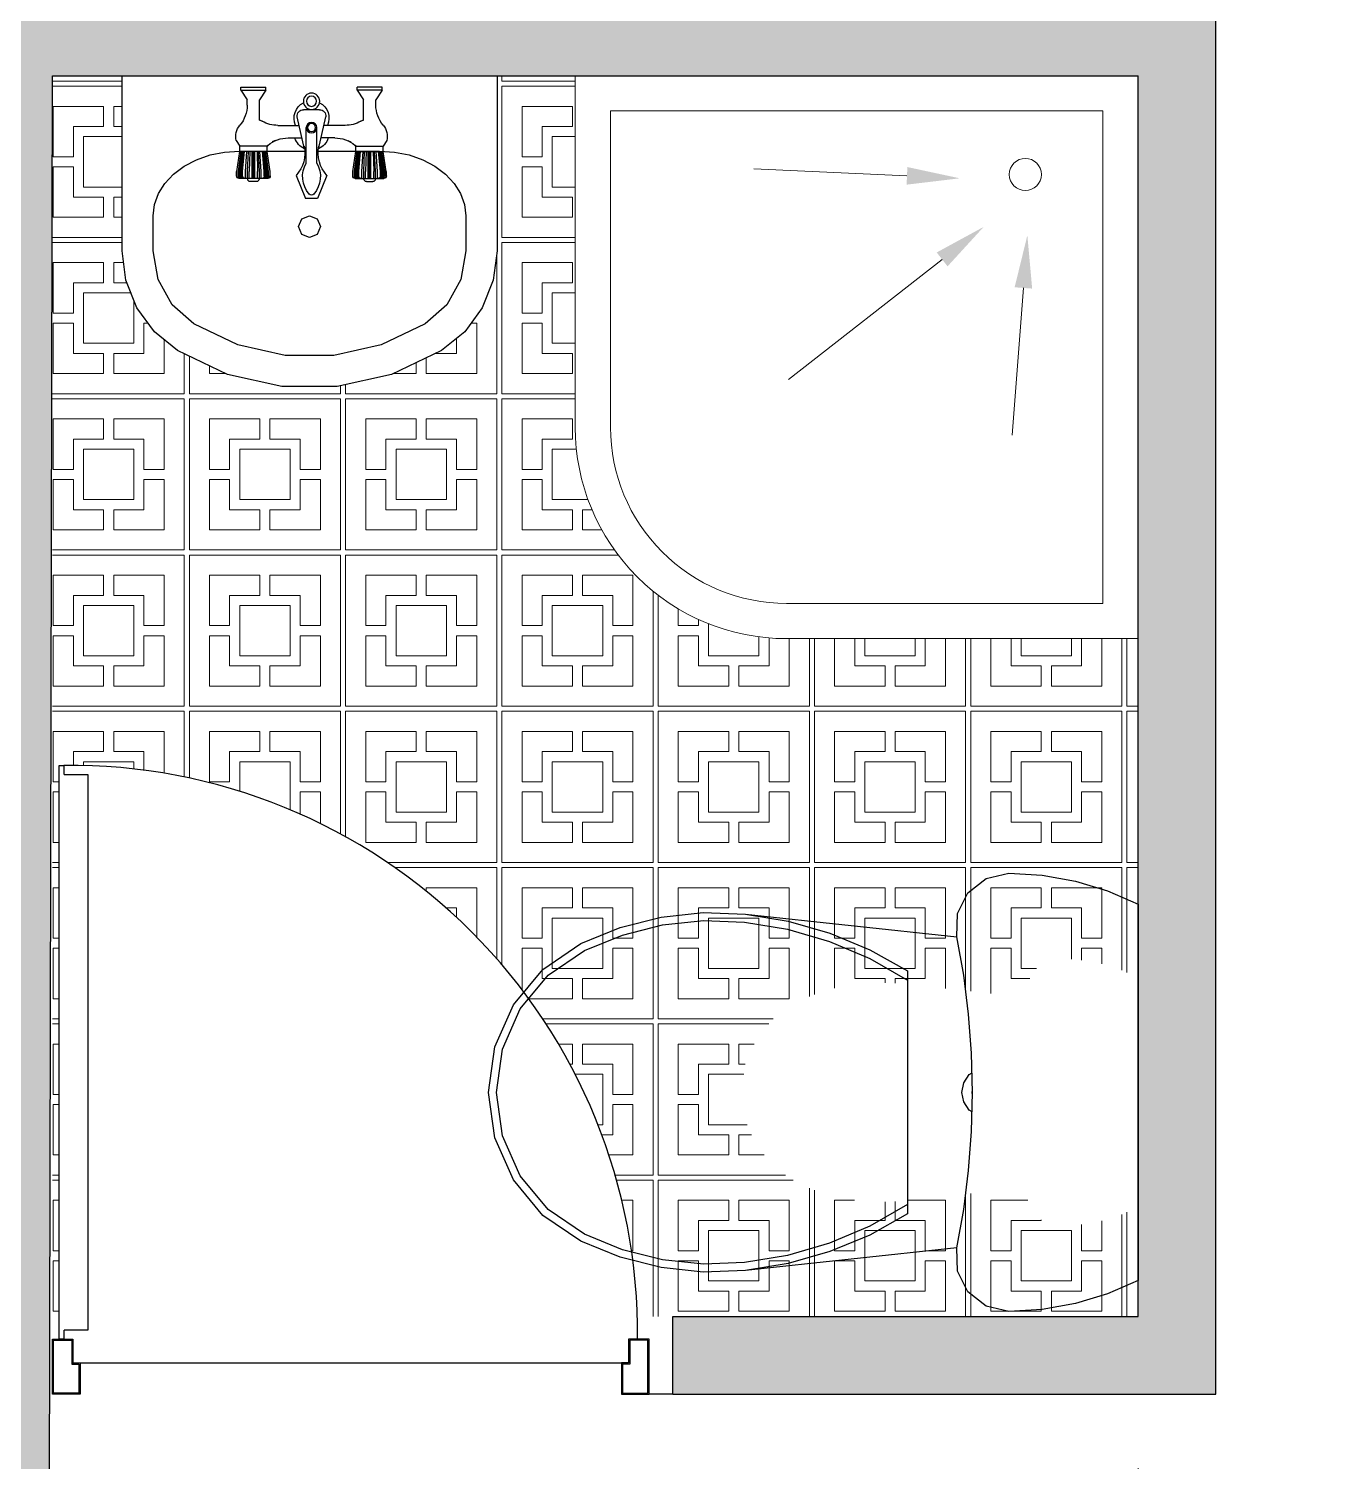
# Model space of a CAD drawing. Header units: inches. Extents: x 70 to 1974, y -315 to 363.
# Drawn here: x 1304.285 to 1305.968, y 232.943 to 234.79 of the extents above; entities that cross this region are included whole.
import ezdxf

# ---------------------------------------------------------------- set-up
doc = ezdxf.new("R2010")
doc.units = ezdxf.units.IN
doc.header["$MEASUREMENT"] = 0
doc.linetypes.add('DASHED2', pattern=[9.525, 6.35, -3.175])
for name, color, linetype, lineweight in [('1', 19, 'Continuous', 5), ('hidden line', 252, 'Continuous', 5), ('LAYER1', 8, 'Continuous', 9)]:
    doc.layers.add(name, color=color, linetype=linetype, lineweight=lineweight)
doc.layers.add('AX', color=7, linetype='Continuous', lineweight=18, true_color=0xb7ad8f)
doc.layers.add('elev', color=8, linetype='Continuous')
doc.layers.add('fer', color=8, linetype='Continuous')

# ---------------------------------------------------------------- blocks, each defined once
blk = doc.blocks.new('k1')
at = {"true_color": 0x636466}
h = blk.add_hatch(color=251, dxfattribs=at)
h.dxf.hatch_style = 1
h.paths.add_polyline_path([(-461.08455, -161.55841), (-462.60654, -161.55841), (-462.60654, -162.18104), (-462.60649, -162.18104), (-462.60649, -162.31876), (-462.46818, -162.31876), (-462.46818, -161.69678), (-461.22292, -161.69678), (-461.22292, -162.94204), (-461.08455, -162.94204), (-461.08455, -162.80367)])
h.paths.add_polyline_path([(-460.39274, -161.69678), (-459.14748, -161.69678), (-459.14748, -162.94204), (-457.90704, -162.94204), (-457.90704, -162.80367), (-459.00912, -162.80367), (-459.00912, -161.55841), (-460.5311, -161.55841), (-460.5311, -162.18104), (-461.08455, -162.18104), (-461.08455, -162.31941), (-460.39274, -162.31941)])
h.paths.add_polyline_path([(-459.70093, -162.31941), (-459.14748, -162.31941), (-459.14748, -162.18104), (-459.83929, -162.18104), (-459.83929, -162.80367), (-461.08455, -162.80367), (-461.08455, -162.94204), (-459.70093, -162.94204)], flags=17)
h.paths.add_polyline_path([(-458.31731, -161.69678), (-457.07205, -161.69678), (-457.0735, -162.26327), (-457.00432, -162.26327), (-456.93514, -162.26312), (-456.93368, -161.55841), (-458.45567, -161.55841), (-458.45567, -162.18104), (-459.00912, -162.18104), (-459.00912, -162.31941), (-458.31731, -162.31941)])
h.paths.add_polyline_path([(-457.43401, -165.01454), (-453.65961, -165.01454), (-453.65961, -164.56353), (-457.43401, -164.56353)], flags=9)
h.paths.add_polyline_path([(-466.4646, -178.78101), (-469.7624, -178.78101), (-469.7624, -178.17204), (-466.4646, -178.17204)], flags=9)
h.paths.add_polyline_path([(-465.78654, -177.11876), (-468.34265, -177.11876), (-468.34265, -176.34584), (-465.78654, -176.34584)], flags=9)
h.paths.add_polyline_path([(-466.63717, -172.25876), (-468.42621, -172.25876), (-468.42621, -171.58538), (-466.63717, -171.58538)], flags=9)
h.paths.add_polyline_path([(-467.4058, -174.7927), (-469.1563, -174.7927), (-469.1563, -174.3652), (-467.4058, -174.3652)], flags=9)
h.paths.add_polyline_path([(-466.57913, -173.48992), (-469.33013, -173.48992), (-469.33013, -173.02492), (-466.57913, -173.02492)], flags=9)
h.paths.add_polyline_path([(-469.00469, -195.61819), (-468.53669, -195.64992), (-468.44147, -195.10992), (-468.90947, -195.07819)], flags=9)
h.paths.add_polyline_path([(-465.4248, -183.20858), (-468.85418, -183.23751), (-468.85899, -182.66753), (-465.42961, -182.6386)], flags=9)
h.paths.add_polyline_path([(-469.33272, -170.52795), (-465.13894, -170.52795), (-465.13894, -170.02683), (-469.33272, -170.02683)], flags=9)
h.paths.add_polyline_path([(-469.44837, -194.83222), (-468.98037, -194.86396), (-468.88515, -194.32396), (-469.35315, -194.29222)], flags=9)
h.paths.add_polyline_path([(-467.27607, -194.85716), (-468.71852, -194.86933), (-468.72365, -194.26186), (-467.2812, -194.24969)], flags=9)
h.paths.add_polyline_path([(-464.44827, -194.84521), (-465.65322, -194.85538), (-465.65803, -194.2854), (-464.45307, -194.27524)], flags=9)
h.paths.add_polyline_path([(-466.82356, -194.81612), (-465.80013, -194.84786), (-465.70492, -194.30786), (-466.72835, -194.27612)], flags=9)
h.paths.add_polyline_path([(-468.65418, -184.45383), (-467.97879, -184.47606), (-467.91208, -184.09304), (-468.58747, -184.07081)], flags=9)
h.paths.add_polyline_path([(-468.00048, -184.22258), (-467.91146, -184.23076), (-467.88694, -184.09), (-467.97596, -184.08182)], flags=9)
h.paths.add_polyline_path([(-469.37086, -184.11538), (-469.30676, -184.12173), (-469.2877, -184.0123), (-469.3518, -184.00595)], flags=9)
h.paths.add_polyline_path([(-469.45886, -184.44556), (-469.35576, -184.4539), (-469.33074, -184.31027), (-469.43385, -184.30193)], flags=9)
h.paths.add_polyline_path([(-469.5642, -184.39387), (-468.64235, -184.41366), (-468.58298, -184.07281), (-469.50484, -184.05303)], flags=9)
h.paths.add_polyline_path([(-468.61394, -183.83924), (-467.93856, -183.86147), (-467.87185, -183.47845), (-468.54723, -183.45622)], flags=9)
h.paths.add_polyline_path([(-467.96015, -183.58932), (-467.87113, -183.59749), (-467.84662, -183.45673), (-467.93564, -183.44856)], flags=9)
h.paths.add_polyline_path([(-469.37533, -183.50294), (-469.31124, -183.50929), (-469.29218, -183.39985), (-469.35627, -183.3935)], flags=9)
h.paths.add_polyline_path([(-469.46334, -183.83311), (-469.36023, -183.84145), (-469.33521, -183.69782), (-469.43832, -183.68948)], flags=9)
h.paths.add_polyline_path([(-469.56868, -183.78143), (-468.64682, -183.80122), (-468.58746, -183.46037), (-469.50931, -183.44058)], flags=9)
h.paths.add_polyline_path([(-464.47004, -193.07111), (-466.40997, -193.08747), (-466.41504, -192.4875), (-464.4751, -192.47113)], flags=9)
h.paths.add_polyline_path([(-464.44706, -179.88952), (-467.44445, -179.91481), (-467.44945, -179.32233), (-464.45205, -179.29704)], flags=9)
h.paths.add_polyline_path([(-464.45702, -175.97201), (-466.68444, -175.9908), (-466.68944, -175.39832), (-464.46202, -175.37953)], flags=9)
h.paths.add_polyline_path([(-464.46594, -178.77578), (-466.54837, -178.79334), (-466.55349, -178.18587), (-464.47107, -178.1683)], flags=9)
h.paths.add_polyline_path([(-464.46661, -174.85249), (-466.28905, -174.86786), (-466.29405, -174.27538), (-464.47161, -174.26001)], flags=9)
h.paths.add_polyline_path([(-464.46866, -173.53512), (-466.47109, -173.55202), (-466.47596, -172.97454), (-464.47353, -172.95765)], flags=9)
h.paths.add_polyline_path([(-464.49798, -172.09468), (-465.53544, -172.10343), (-465.53905, -171.67595), (-464.50159, -171.6672)], flags=9)
h.paths.add_polyline_path([(-464.48703, -190.97881), (-466.5209, -190.97881), (-466.5209, -190.48382), (-464.48703, -190.48382)], flags=9)
h.paths.add_polyline_path([(-464.36096, -186.55781), (-469.83514, -186.60399), (-469.84001, -186.02688), (-464.36583, -185.9807)], flags=9)
h.paths.add_polyline_path([(-464.47877, -192.02826), (-465.42114, -192.02826), (-465.42114, -191.44761), (-464.47877, -191.44761)], flags=9)
h.paths.add_polyline_path([(-464.47295, -195.61919), (-466.41288, -195.63555), (-466.41731, -195.11057), (-464.47738, -195.09421)], flags=9)
h.paths.add_polyline_path([(-467.7853, -195.76283), (-468.3703, -195.76283), (-468.3703, -194.96783), (-467.7853, -194.96783)], flags=9)
h.paths.add_polyline_path([(-466.5666, -185.63248), (-467.58126, -185.63248), (-467.58126, -185.16451), (-466.5666, -185.16451)], flags=9)
h.paths.add_polyline_path([(-464.43267, -185.57739), (-466.21075, -185.59239), (-466.21411, -185.194), (-464.43603, -185.179)], flags=9)
h.paths.add_polyline_path([(-465.6546, -185.08121), (-469.00915, -185.08121), (-469.00915, -184.60894), (-465.6546, -184.60894)], flags=9)
h.paths.add_polyline_path([(-466.24282, -184.43075), (-467.91025, -184.44482), (-467.91328, -184.08537), (-466.24585, -184.0713)], flags=9)
h.paths.add_polyline_path([(-466.25657, -183.7842), (-467.5346, -183.79498), (-467.53797, -183.39559), (-466.25994, -183.38481)], flags=9)
h.paths.add_polyline_path([(-465.02729, -184.32936), (-465.44831, -184.33291), (-465.4513, -183.97846), (-465.03028, -183.97491)], flags=9)
h.paths.add_polyline_path([(-464.39735, -183.89676), (-466.0498, -183.9107), (-466.05279, -183.55624), (-464.40034, -183.5423)], flags=9)
h.paths.add_polyline_path([(-464.45495, -185.06311), (-465.64666, -185.07316), (-465.64994, -184.68512), (-464.45823, -184.67507)], flags=9)
h.paths.add_polyline_path([(-469.69453, -185.03289), (-469.02558, -185.05363), (-468.96334, -184.70067), (-469.63229, -184.67992)], flags=9)
h.paths.add_polyline_path([(-454.55925, -188.44828), (-454.60857, -188.44828), (-454.60857, -188.30031), (-454.55925, -188.30031)], flags=9)
h.paths.add_polyline_path([(-453.49724, -188.53782), (-454.55029, -188.53782), (-454.55029, -188.1414), (-453.49724, -188.1414)], flags=9)
h.paths.add_polyline_path([(-454.12269, -187.41179), (-454.17201, -187.41179), (-454.17201, -187.26382), (-454.12269, -187.26382)], flags=9)
h.paths.add_polyline_path([(-453.47049, -187.51871), (-454.10531, -187.51871), (-454.10531, -187.09368), (-453.47049, -187.09368)], flags=9)
h.paths.add_polyline_path([(-453.96308, -180.20945), (-454.0124, -180.20945), (-454.0124, -180.06148), (-453.96308, -180.06148)], flags=9)
h.paths.add_polyline_path([(-453.74503, -181.05958), (-453.79435, -181.05958), (-453.79435, -180.91161), (-453.74503, -180.91161)], flags=9)
h.paths.add_polyline_path([(-453.83433, -182.00326), (-453.88365, -182.00326), (-453.88365, -181.85529), (-453.83433, -181.85529)], flags=9)
h.paths.add_polyline_path([(-454.21913, -183.85161), (-454.26845, -183.85161), (-454.26845, -183.70364), (-454.21913, -183.70364)], flags=9)
h.paths.add_polyline_path([(-454.33808, -184.72823), (-454.3874, -184.72823), (-454.3874, -184.58026), (-454.33808, -184.58026)], flags=9)
h.paths.add_polyline_path([(-453.49338, -186.54213), (-454.17452, -186.54213), (-454.17452, -186.11709), (-453.49338, -186.11709)], flags=9)
h.paths.add_polyline_path([(-452.98882, -187.48258), (-453.54547, -187.48258), (-453.54547, -187.14014), (-452.98882, -187.14014)], flags=9)
h.paths.add_polyline_path([(-452.98882, -186.49795), (-453.54547, -186.49795), (-453.54547, -186.15551), (-452.98882, -186.15551)], flags=9)
h.paths.add_polyline_path([(-452.98035, -184.83249), (-454.34808, -184.83249), (-454.34808, -184.38293), (-452.98035, -184.38293)], flags=9)
h.paths.add_polyline_path([(-452.94677, -184.05075), (-454.22595, -184.05075), (-454.22595, -183.5072), (-452.94677, -183.5072)], flags=9)
h.paths.add_polyline_path([(-453.11686, -182.10527), (-453.8089, -182.10527), (-453.8089, -181.68024), (-453.11686, -181.68024)], flags=9)
h.paths.add_polyline_path([(-453.13603, -181.17446), (-453.74224, -181.17446), (-453.74224, -180.72899), (-453.13603, -180.72899)], flags=9)
h.paths.add_polyline_path([(-453.00104, -180.32186), (-453.93829, -180.32186), (-453.93829, -179.87231), (-453.00104, -179.87231)], flags=9)
h.paths.add_polyline_path([(-452.93312, -173.26266), (-456.20302, -173.31973), (-456.21929, -172.38753), (-452.94939, -172.33045)], flags=9)
h.paths.add_polyline_path([(-452.99196, -185.4166), (-454.04627, -185.4166), (-454.04627, -185.14855), (-452.99196, -185.14855)], flags=9)
h.paths.add_polyline_path([(-452.97115, -185.9599), (-453.90017, -185.9599), (-453.90017, -185.68996), (-452.97115, -185.68996)], flags=9)
h.paths.add_polyline_path([(-452.94227, -190.73396), (-453.68635, -190.73396), (-453.68635, -190.42956), (-452.94227, -190.42956)], flags=9)
h.paths.add_polyline_path([(-452.98882, -188.53239), (-453.54547, -188.53239), (-453.54547, -188.18995), (-452.98882, -188.18995)], flags=9)
h.paths.add_polyline_path([(-454.15819, -186.43247), (-454.20752, -186.43247), (-454.20752, -186.28451), (-454.15819, -186.28451)], flags=9)
h.paths.add_polyline_path([(-454.44334, -190.80436), (-455.49422, -190.80436), (-455.49422, -190.39177), (-454.44334, -190.39177)], flags=9)
h.paths.add_polyline_path([(-452.95505, -190.15579), (-453.70476, -190.15579), (-453.70476, -189.83449), (-452.95505, -189.83449)], flags=9)
h.paths.add_polyline_path([(-455.38578, -190.13878), (-454.5791, -190.13878), (-454.5791, -189.86108), (-455.38578, -189.86108)], flags=9)
h.paths.add_polyline_path([(-453.08785, -175.65778), (-455.01103, -175.65778), (-455.01103, -175.326), (-453.08785, -175.326)], flags=9)
h = blk.add_hatch(color=251, dxfattribs=at)
h.dxf.hatch_style = 1
h.paths.add_polyline_path([(-454.82729, -165.57092), (-455.44962, -165.57092), (-455.44962, -165.70928), (-454.82699, -165.70928)])
h.paths.add_polyline_path([(-454.68893, -165.57092), (-454.82729, -165.57092), (-454.82699, -165.70928), (-454.68863, -165.70928)])
h.paths.add_polyline_path([(-454.066, -165.57092), (-454.68893, -165.57092), (-454.68863, -165.70928), (-454.20436, -165.70928), (-454.20436, -166.95454), (-454.82699, -166.95454), (-454.82699, -167.64636), (-454.68863, -167.64636), (-454.68863, -167.09291), (-454.066, -167.09291)])
h.paths.add_polyline_path([(-454.68863, -165.70928), (-454.82699, -165.70928), (-454.82699, -166.26273), (-455.44962, -166.26273), (-455.44962, -167.78472), (-454.20436, -167.78472), (-454.20436, -169.02998), (-454.82699, -169.02998), (-454.82699, -169.72179), (-454.68863, -169.72179), (-454.68863, -169.16834), (-454.066, -169.16834), (-454.066, -167.64636), (-455.31126, -167.64636), (-455.31126, -166.40109), (-454.68863, -166.40109)])
h.paths.add_polyline_path([(-454.68863, -167.78472), (-454.82699, -167.78472), (-454.82699, -168.33817), (-455.44962, -168.33817), (-455.44962, -169.72179), (-455.31126, -169.72179), (-455.31126, -168.47653), (-454.68863, -168.47653)], flags=17)
h.paths.add_polyline_path([(-454.066, -169.72179), (-455.44962, -169.72179), (-455.44962, -169.86015), (-454.20436, -169.86015), (-454.20436, -171.10541), (-454.82699, -171.10541), (-454.82699, -171.79723), (-454.68863, -171.79723), (-454.68863, -171.24378), (-454.066, -171.24378)])
h.paths.add_polyline_path([(-458.68924, -165.01454), (-454.91484, -165.01454), (-454.91484, -164.56353), (-458.68924, -164.56353)], flags=9)
h.paths.add_polyline_path([(-467.60942, -178.78101), (-470.90722, -178.78101), (-470.90722, -178.17204), (-467.60942, -178.17204)], flags=9)
h.paths.add_polyline_path([(-466.93137, -177.11876), (-469.48747, -177.11876), (-469.48747, -176.34584), (-466.93137, -176.34584)], flags=9)
h.paths.add_polyline_path([(-467.78199, -172.25876), (-469.57103, -172.25876), (-469.57103, -171.58538), (-467.78199, -171.58538)], flags=9)
h.paths.add_polyline_path([(-468.55062, -174.7927), (-470.30112, -174.7927), (-470.30112, -174.3652), (-468.55062, -174.3652)], flags=9)
h.paths.add_polyline_path([(-467.72395, -173.48992), (-470.47495, -173.48992), (-470.47495, -173.02492), (-467.72395, -173.02492)], flags=9)
h.paths.add_polyline_path([(-470.14951, -195.61819), (-469.68151, -195.64992), (-469.58629, -195.10992), (-470.05429, -195.07819)], flags=9)
h.paths.add_polyline_path([(-466.56962, -183.20858), (-469.999, -183.23751), (-470.00381, -182.66753), (-466.57443, -182.6386)], flags=9)
h.paths.add_polyline_path([(-470.47754, -170.52795), (-466.28376, -170.52795), (-466.28376, -170.02683), (-470.47754, -170.02683)], flags=9)
h.paths.add_polyline_path([(-470.59319, -194.83222), (-470.12519, -194.86396), (-470.02998, -194.32396), (-470.49798, -194.29222)], flags=9)
h.paths.add_polyline_path([(-468.4209, -194.85716), (-469.86335, -194.86933), (-469.86847, -194.26186), (-468.42602, -194.24969)], flags=9)
h.paths.add_polyline_path([(-465.59309, -194.84521), (-466.79805, -194.85538), (-466.80285, -194.2854), (-465.5979, -194.27524)], flags=9)
h.paths.add_polyline_path([(-467.96839, -194.81612), (-466.94496, -194.84786), (-466.84974, -194.30786), (-467.87317, -194.27612)], flags=9)
h.paths.add_polyline_path([(-469.799, -184.45383), (-469.12362, -184.47606), (-469.05691, -184.09304), (-469.73229, -184.07081)], flags=9)
h.paths.add_polyline_path([(-469.1453, -184.22258), (-469.05628, -184.23076), (-469.03177, -184.09), (-469.12078, -184.08182)], flags=9)
h.paths.add_polyline_path([(-470.51568, -184.11538), (-470.45159, -184.12173), (-470.43253, -184.0123), (-470.49662, -184.00595)], flags=9)
h.paths.add_polyline_path([(-470.60369, -184.44556), (-470.50058, -184.4539), (-470.47556, -184.31027), (-470.57867, -184.30193)], flags=9)
h.paths.add_polyline_path([(-470.70903, -184.39387), (-469.78717, -184.41366), (-469.72781, -184.07281), (-470.64966, -184.05303)], flags=9)
h.paths.add_polyline_path([(-469.75876, -183.83924), (-469.08338, -183.86147), (-469.01667, -183.47845), (-469.69205, -183.45622)], flags=9)
h.paths.add_polyline_path([(-469.10497, -183.58932), (-469.01596, -183.59749), (-468.99144, -183.45673), (-469.08046, -183.44856)], flags=9)
h.paths.add_polyline_path([(-470.52016, -183.50294), (-470.45606, -183.50929), (-470.437, -183.39985), (-470.5011, -183.3935)], flags=9)
h.paths.add_polyline_path([(-470.60816, -183.83311), (-470.50505, -183.84145), (-470.48004, -183.69782), (-470.58315, -183.68948)], flags=9)
h.paths.add_polyline_path([(-470.7135, -183.78143), (-469.79165, -183.80122), (-469.73228, -183.46037), (-470.65414, -183.44058)], flags=9)
h.paths.add_polyline_path([(-465.61487, -193.07111), (-467.5548, -193.08747), (-467.55986, -192.4875), (-465.61993, -192.47113)], flags=9)
h.paths.add_polyline_path([(-465.59188, -179.88952), (-468.58927, -179.91481), (-468.59427, -179.32233), (-465.59688, -179.29704)], flags=9)
h.paths.add_polyline_path([(-465.60185, -175.97201), (-467.82927, -175.9908), (-467.83427, -175.39832), (-465.60684, -175.37953)], flags=9)
h.paths.add_polyline_path([(-465.61077, -178.77578), (-467.69319, -178.79334), (-467.69832, -178.18587), (-465.61589, -178.1683)], flags=9)
h.paths.add_polyline_path([(-465.61144, -174.85249), (-467.43387, -174.86786), (-467.43887, -174.27538), (-465.61643, -174.26001)], flags=9)
h.paths.add_polyline_path([(-465.61349, -173.53512), (-467.61591, -173.55202), (-467.62079, -172.97454), (-465.61836, -172.95765)], flags=9)
h.paths.add_polyline_path([(-465.6428, -172.09468), (-466.68027, -172.10343), (-466.68387, -171.67595), (-465.64641, -171.6672)], flags=9)
h.paths.add_polyline_path([(-465.63185, -190.97881), (-467.66572, -190.97881), (-467.66572, -190.48382), (-465.63185, -190.48382)], flags=9)
h.paths.add_polyline_path([(-465.50578, -186.55781), (-470.97996, -186.60399), (-470.98483, -186.02688), (-465.51065, -185.9807)], flags=9)
h.paths.add_polyline_path([(-465.62359, -192.02826), (-466.56596, -192.02826), (-466.56596, -191.44761), (-465.62359, -191.44761)], flags=9)
h.paths.add_polyline_path([(-465.61777, -195.61919), (-467.5577, -195.63555), (-467.56213, -195.11057), (-465.6222, -195.09421)], flags=9)
h.paths.add_polyline_path([(-468.93012, -195.76283), (-469.51512, -195.76283), (-469.51512, -194.96783), (-468.93012, -194.96783)], flags=9)
h.paths.add_polyline_path([(-467.71142, -185.63248), (-468.72609, -185.63248), (-468.72609, -185.16451), (-467.71142, -185.16451)], flags=9)
h.paths.add_polyline_path([(-465.57749, -185.57739), (-467.35557, -185.59239), (-467.35893, -185.194), (-465.58085, -185.179)], flags=9)
h.paths.add_polyline_path([(-466.79942, -185.08121), (-470.15397, -185.08121), (-470.15397, -184.60894), (-466.79942, -184.60894)], flags=9)
h.paths.add_polyline_path([(-467.38764, -184.43075), (-469.05507, -184.44482), (-469.0581, -184.08537), (-467.39067, -184.0713)], flags=9)
h.paths.add_polyline_path([(-467.4014, -183.7842), (-468.67943, -183.79498), (-468.6828, -183.39559), (-467.40477, -183.38481)], flags=9)
h.paths.add_polyline_path([(-466.17212, -184.32936), (-466.59314, -184.33291), (-466.59613, -183.97846), (-466.17511, -183.97491)], flags=9)
h.paths.add_polyline_path([(-465.54217, -183.89676), (-467.19463, -183.9107), (-467.19762, -183.55624), (-465.54516, -183.5423)], flags=9)
h.paths.add_polyline_path([(-465.59978, -185.06311), (-466.79149, -185.07316), (-466.79476, -184.68512), (-465.60305, -184.67507)], flags=9)
h.paths.add_polyline_path([(-470.83936, -185.03289), (-470.17041, -185.05363), (-470.10817, -184.70067), (-470.77712, -184.67992)], flags=9)
h.paths.add_polyline_path([(-455.70408, -188.44828), (-455.7534, -188.44828), (-455.7534, -188.30031), (-455.70408, -188.30031)], flags=9)
h.paths.add_polyline_path([(-454.64206, -188.53782), (-455.69511, -188.53782), (-455.69511, -188.1414), (-454.64206, -188.1414)], flags=9)
h.paths.add_polyline_path([(-455.26751, -187.41179), (-455.31683, -187.41179), (-455.31683, -187.26382), (-455.26751, -187.26382)], flags=9)
h.paths.add_polyline_path([(-454.61531, -187.51871), (-455.25014, -187.51871), (-455.25014, -187.09368), (-454.61531, -187.09368)], flags=9)
h.paths.add_polyline_path([(-455.1079, -180.20945), (-455.15722, -180.20945), (-455.15722, -180.06148), (-455.1079, -180.06148)], flags=9)
h.paths.add_polyline_path([(-454.88986, -181.05958), (-454.93918, -181.05958), (-454.93918, -180.91161), (-454.88986, -180.91161)], flags=9)
h.paths.add_polyline_path([(-454.97915, -182.00326), (-455.02848, -182.00326), (-455.02848, -181.85529), (-454.97915, -181.85529)], flags=9)
h.paths.add_polyline_path([(-455.36395, -183.85161), (-455.41328, -183.85161), (-455.41328, -183.70364), (-455.36395, -183.70364)], flags=9)
h.paths.add_polyline_path([(-455.4829, -184.72823), (-455.53223, -184.72823), (-455.53223, -184.58026), (-455.4829, -184.58026)], flags=9)
h.paths.add_polyline_path([(-454.63821, -186.54213), (-455.31935, -186.54213), (-455.31935, -186.11709), (-454.63821, -186.11709)], flags=9)
h.paths.add_polyline_path([(-454.13364, -187.48258), (-454.69029, -187.48258), (-454.69029, -187.14014), (-454.13364, -187.14014)], flags=9)
h.paths.add_polyline_path([(-454.13364, -186.49795), (-454.69029, -186.49795), (-454.69029, -186.15551), (-454.13364, -186.15551)], flags=9)
h.paths.add_polyline_path([(-454.12517, -184.83249), (-455.49291, -184.83249), (-455.49291, -184.38293), (-454.12517, -184.38293)], flags=9)
h.paths.add_polyline_path([(-454.09159, -184.05075), (-455.37078, -184.05075), (-455.37078, -183.5072), (-454.09159, -183.5072)], flags=9)
h.paths.add_polyline_path([(-454.26168, -182.10527), (-454.95372, -182.10527), (-454.95372, -181.68024), (-454.26168, -181.68024)], flags=9)
h.paths.add_polyline_path([(-454.28085, -181.17446), (-454.88707, -181.17446), (-454.88707, -180.72899), (-454.28085, -180.72899)], flags=9)
h.paths.add_polyline_path([(-454.14586, -180.32186), (-455.08311, -180.32186), (-455.08311, -179.87231), (-454.14586, -179.87231)], flags=9)
h.paths.add_polyline_path([(-454.07794, -173.26266), (-457.34784, -173.31973), (-457.36411, -172.38753), (-454.09421, -172.33045)], flags=9)
h.paths.add_polyline_path([(-454.13678, -185.4166), (-455.19109, -185.4166), (-455.19109, -185.14855), (-454.13678, -185.14855)], flags=9)
h.paths.add_polyline_path([(-454.11598, -185.9599), (-455.04499, -185.9599), (-455.04499, -185.68996), (-454.11598, -185.68996)], flags=9)
h.paths.add_polyline_path([(-454.0871, -190.73396), (-454.83117, -190.73396), (-454.83117, -190.42956), (-454.0871, -190.42956)], flags=9)
h.paths.add_polyline_path([(-454.13364, -188.53239), (-454.69029, -188.53239), (-454.69029, -188.18995), (-454.13364, -188.18995)], flags=9)
h.paths.add_polyline_path([(-455.30302, -186.43247), (-455.35234, -186.43247), (-455.35234, -186.28451), (-455.30302, -186.28451)], flags=9)
h.paths.add_polyline_path([(-455.58816, -190.80436), (-456.63905, -190.80436), (-456.63905, -190.39177), (-455.58816, -190.39177)], flags=9)
h.paths.add_polyline_path([(-454.09987, -190.15579), (-454.84958, -190.15579), (-454.84958, -189.83449), (-454.09987, -189.83449)], flags=9)
h.paths.add_polyline_path([(-456.5306, -190.13878), (-455.72393, -190.13878), (-455.72393, -189.86108), (-456.5306, -189.86108)], flags=9)
h.paths.add_polyline_path([(-454.23267, -175.65778), (-456.15585, -175.65778), (-456.15585, -175.326), (-454.23267, -175.326)], flags=9)
blk = doc.blocks.new('DR100K')
at = {"color": 0}
blk.add_line((-0.0463, -0.0524), (-0.9537, -0.0524), dxfattribs=at)
at = {"color": 0, "linetype": 'Continuous'}
for p, q in [((-0.0192, -0.1073), (-0.0192, -0.0923)), ((-0.0192, -0.0923), (-0.0115, -0.0923)), ((-0.0115, -0.0923), (-0.0115, -0.5731)), ((-0.0591, -0.5731), (-0.0591, -0.1073)), ((-0.0591, -0.1073), (-0.0197, -0.1073)), ((-0.0591, -1.0389), (-0.0591, -0.5731)), ((-0.0115, -0.5731), (-0.0115, -1.0539)), ((-0.0197, -1.0389), (-0.0591, -1.0389)), ((-0.0192, -1.0539), (-0.0192, -1.0389)), ((-0.0115, -1.0539), (-0.0192, -1.0539))]:
    blk.add_line(p, q, dxfattribs=at)
for points in [[(-0.9537, -0.0524), (-0.9537, 0), (-1, 0), (-1, -0.0923), (-0.9658, -0.0923), (-0.9658, -0.0524)], [(-0.0463, -0.0524), (-0.0463, 0), (0, 0), (0, -0.0923), (-0.0342, -0.0923), (-0.0342, -0.0524)], [(-0.9557, -0.0505), (-0.9557, -0.0019), (-0.9981, -0.0019), (-0.9981, -0.0904), (-0.9677, -0.0904), (-0.9677, -0.0505)], [(-0.0443, -0.0505), (-0.0443, -0.0019), (-0.0019, -0.0019), (-0.0019, -0.0904), (-0.0323, -0.0904), (-0.0323, -0.0505)]]:
    blk.add_lwpolyline(points, close=True, dxfattribs=at)
blk.add_arc((-0.0294, -0.1026), 0.9514, 179.3821, 270.6161, dxfattribs=at)
blk = doc.blocks.new('Bath4')
for p, q in [((-0.652, -0.5264), (-0.6377, -0.3365)), ((-0.5472, -0.5632), (-0.3492, -0.4082)), ((-0.5019, -0.6708), (-0.3044, -0.6801))]:
    blk.add_line(p, q)
for points in [[(-0.0742, -0.8), (-0.8, -0.8), (-0.8, -0.0742), (-0.3464, -0.0742, -0.414214), (-0.0742, -0.3464)], [(-0.1196, -0.7546), (-0.7546, -0.7546), (-0.7546, -0.1196), (-0.3464, -0.1196, -0.414214), (-0.1196, -0.3464)]]:
    blk.add_lwpolyline(points, format="xyb", close=True)
blk.add_circle((-0.6545, -0.6727), 0.0207)
for points in [[(-0.6633, -0.5255), (-0.6407, -0.5272), (-0.6571, -0.5942)], [(-0.5542, -0.5542), (-0.5402, -0.5721), (-0.6008, -0.6051)], [(-0.5014, -0.6595), (-0.5024, -0.6822), (-0.5699, -0.6677)]]:
    blk.add_solid(points)
blk = doc.blocks.new('PL_WC_1_UT')
at = {"layer": 'fer', "linetype": 'ByBlock'}
for p, q in [((-0.2284, 0.645), (-0.2446, 0.6076)), ((0.2284, 0.645), (-0.2284, 0.645)), ((0.2446, 0.6076), (0.2284, 0.645)), ((-0.2446, 0.6076), (-0.2564, 0.5687)), ((0.2564, 0.5687), (0.2446, 0.6076)), ((-0.2564, 0.5687), (-0.2635, 0.5285)), ((0.2635, 0.5285), (0.2564, 0.5687)), ((-0.2635, 0.5285), (-0.2659, 0.4879)), ((0.2659, 0.4879), (0.2635, 0.5285)), ((-0.2659, 0.4879), (-0.2597, 0.4603)), ((0.2597, 0.4603), (0.2659, 0.4879)), ((-0.2597, 0.4603), (-0.2423, 0.4381)), ((0.2423, 0.4381), (0.2597, 0.4603)), ((-0.2423, 0.4381), (-0.2171, 0.4255)), ((0.2171, 0.4255), (0.2423, 0.4381)), ((-0.2171, 0.4255), (-0.1889, 0.4249)), ((-0.1889, 0.4249), (-0.2164, 0.1682)), ((0.1889, 0.4249), (0.2171, 0.4255)), ((0.2164, 0.1682), (0.1889, 0.4249)), ((-0.2164, 0.1682), (-0.2183, 0.1168)), ((0.2183, 0.1168), (0.2164, 0.1682)), ((-0.2183, 0.1168), (-0.2128, 0.0658)), ((0.2128, 0.0658), (0.2183, 0.1168)), ((-0.2128, 0.0658), (-0.2002, 0.016)), ((0.2002, 0.016), (0.2128, 0.0658)), ((-0.2002, 0.016), (-0.1807, -0.0315)), ((0.1807, -0.0315), (0.2002, 0.016)), ((-0.1807, -0.0315), (-0.1493, -0.0776)), ((0.1493, -0.0776), (0.1807, -0.0315)), ((-0.1493, -0.0776), (-0.1063, -0.1133)), ((0.1063, -0.1133), (0.1493, -0.0776)), ((-0.1063, -0.1133), (-0.0553, -0.1359)), ((0.0553, -0.1359), (0.1063, -0.1133)), ((-0.0553, -0.1359), (0, -0.1436)), ((0, -0.1436), (0.0553, -0.1359))]:
    blk.add_line(p, q, dxfattribs=at)
at = {"layer": 'fer', "color": 0, "linetype": 'ByBlock'}
for p, q in [((-0.1421, 0.4332), (-0.0949, 0.4392)), ((-0.0949, 0.4392), (-0.0475, 0.4427)), ((-0.0475, 0.4427), (0, 0.4439)), ((-0.0238, 0.4433), (-0.0216, 0.44)), ((-0.0216, 0.44), (-0.0117, 0.4334)), ((-0.0029, 0.4438), (0, 0.4433)), ((0, 0.4439), (0.0475, 0.4427)), ((0, 0.4433), (0.0029, 0.4438)), ((0.0117, 0.4334), (0.0216, 0.44)), ((0.0216, 0.44), (0.0238, 0.4433)), ((0.0475, 0.4427), (0.0949, 0.4392)), ((0.0949, 0.4392), (0.1421, 0.4332)), ((-0.1889, 0.4249), (-0.1421, 0.4332)), ((-0.0117, 0.4334), (0, 0.431)), ((0, 0.431), (0.0117, 0.4334)), ((0.1421, 0.4332), (0.1889, 0.4249)), ((-0.1476, 0.365), (-0.1732, 0.3191)), ((-0.136, 0.365), (-0.1624, 0.3191)), ((0.1476, 0.365), (-0.1476, 0.365)), ((0.1624, 0.3191), (0.136, 0.365)), ((0.1732, 0.3191), (0.1476, 0.365)), ((-0.1732, 0.3191), (-0.1933, 0.2706)), ((-0.1624, 0.3191), (-0.1831, 0.2703)), ((0.1831, 0.2703), (0.1624, 0.3191)), ((0.1933, 0.2706), (0.1732, 0.3191)), ((-0.1933, 0.2706), (-0.2078, 0.22)), ((-0.1831, 0.2703), (-0.198, 0.2194)), ((0.198, 0.2194), (0.1831, 0.2703)), ((0.2078, 0.22), (0.1933, 0.2706)), ((-0.2078, 0.22), (-0.2164, 0.1682)), ((-0.198, 0.2194), (-0.2067, 0.1671)), ((0.2067, 0.1671), (0.198, 0.2194)), ((0.2164, 0.1682), (0.2078, 0.22)), ((-0.2067, 0.1671), (-0.2085, 0.1172)), ((0.2085, 0.1172), (0.2067, 0.1671)), ((-0.2085, 0.1172), (-0.2033, 0.0675)), ((0.2033, 0.0675), (0.2085, 0.1172)), ((-0.2033, 0.0675), (-0.191, 0.019)), ((0.191, 0.019), (0.2033, 0.0675)), ((-0.191, 0.019), (-0.172, -0.0272)), ((0.172, -0.0272), (0.191, 0.019)), ((-0.172, -0.0272), (-0.1421, -0.0711)), ((0.1421, -0.0711), (0.172, -0.0272)), ((-0.1421, -0.0711), (-0.1012, -0.1051)), ((0.1012, -0.1051), (0.1421, -0.0711)), ((-0.1012, -0.1051), (-0.0526, -0.1266)), ((0.0526, -0.1266), (0.1012, -0.1051)), ((-0.0526, -0.1266), (0, -0.1339)), ((0, -0.1339), (0.0526, -0.1266))]:
    blk.add_line(p, q, dxfattribs=at)
blk = doc.blocks.new('DASTSHO')
at = {"layer": 'fer', "linetype": 'Continuous'}
h = blk.add_hatch(dxfattribs=at)
h.set_pattern_fill('EMPTY_FILL', color=256, scale=1000000.0, style=0)
h.set_pattern_definition([(0, (1000000, 1000000), (0, 1000000), [1e-05, -1000000])])
h.paths.add_polyline_path([(-0.3, 0), (-0.3, -0.28), (-0.2973, -0.3116), (-0.2894, -0.3424), (-0.2764, -0.3713), (-0.2586, -0.3976), (-0.2368, -0.4206), (-0.2113, -0.4396), (-0.145, -0.4727), (-0.0738, -0.4931), (0, -0.4999), (0.0738, -0.4931), (0.145, -0.4727), (0.2113, -0.4396), (0.2368, -0.4206), (0.2586, -0.3976), (0.2764, -0.3713), (0.2894, -0.3424), (0.2973, -0.3116), (0.3, -0.28), (0.3, 0)], flags=0)
at = {"layer": 'fer', "linetype": 'ByBlock'}
for p, q in [((-0.3, 0), (-0.3, -0.28)), ((-0.27, 0), (-0.3, 0)), ((0.27, 0), (-0.27, 0)), ((0.3, 0), (0.27, 0)), ((0.3, -0.28), (0.3, 0)), ((-0.181, -0.1344), (-0.2007, -0.1447)), ((-0.1592, -0.1267), (-0.181, -0.1344)), ((-0.136, -0.1221), (-0.1592, -0.1267)), ((-0.112, -0.1205), (-0.136, -0.1221)), ((-0.0138, -0.1205), (-0.112, -0.1205)), ((0.112, -0.1205), (0.0075, -0.1205)), ((0.136, -0.1221), (0.112, -0.1205)), ((0.1592, -0.1267), (0.136, -0.1221)), ((0.181, -0.1344), (0.1592, -0.1267)), ((0.2007, -0.1447), (0.181, -0.1344)), ((-0.2177, -0.1575), (-0.2315, -0.1722)), ((-0.2007, -0.1447), (-0.2177, -0.1575)), ((0.2177, -0.1575), (0.2007, -0.1447)), ((0.2315, -0.1722), (0.2177, -0.1575)), ((-0.2315, -0.1722), (-0.2417, -0.1886)), ((0.2417, -0.1886), (0.2315, -0.1722)), ((-0.2479, -0.206), (-0.25, -0.224)), ((-0.2417, -0.1886), (-0.2479, -0.206)), ((0.2479, -0.206), (0.2417, -0.1886)), ((0.25, -0.224), (0.2479, -0.206)), ((-0.25, -0.224), (-0.25, -0.28)), ((0.25, -0.28), (0.25, -0.224))]:
    blk.add_line(p, q, dxfattribs=at)
at = {"layer": 'fer'}
for p, q in [((-0.1161, -0.0184), (-0.0761, -0.0184)), ((-0.1161, -0.0234), (-0.1161, -0.0184)), ((-0.0761, -0.0234), (-0.0761, -0.0184)), ((0.0698, -0.0234), (0.0698, -0.0184)), ((0.1098, -0.0184), (0.0698, -0.0184)), ((0.1098, -0.0234), (0.1098, -0.0184)), ((-0.1161, -0.0234), (-0.0761, -0.0234)), ((-0.1161, -0.0234), (-0.1061, -0.0384)), ((-0.1061, -0.0471), (-0.1061, -0.0384)), ((-0.0761, -0.0234), (-0.0861, -0.0384)), ((-0.0861, -0.0709), (-0.0861, -0.0384)), ((0.0698, -0.0234), (0.0798, -0.0384)), ((0.1098, -0.0234), (0.0698, -0.0234)), ((0.0798, -0.0709), (0.0798, -0.0384)), ((0.1098, -0.0234), (0.0998, -0.0384)), ((0.0998, -0.0471), (0.0998, -0.0384)), ((-0.0142, -0.1177), (-0.026, -0.0656)), ((-0.0161, -0.0545), (0.0098, -0.0545)), ((0.0079, -0.1177), (0.0197, -0.0656)), ((-0.0571, -0.0795), (-0.0229, -0.0795)), ((-0.0117, -0.1399), (-0.0115, -0.0831)), ((0.0054, -0.1399), (0.0052, -0.0831)), ((0.0508, -0.0795), (0.0166, -0.0795)), ((-0.1236, -0.1037), (-0.1179, -0.1127)), ((-0.1179, -0.1214), (-0.1179, -0.1127)), ((-0.0743, -0.1127), (-0.1179, -0.1127)), ((-0.0729, -0.1114), (-0.0743, -0.1127)), ((-0.0743, -0.1214), (-0.0743, -0.1127)), ((-0.0611, -0.1037), (-0.0661, -0.1057)), ((-0.0404, -0.0995), (-0.0184, -0.0995)), ((0.0341, -0.0995), (0.012, -0.0995)), ((0.0548, -0.1037), (0.0598, -0.1057)), ((0.0665, -0.1114), (0.068, -0.1127)), ((0.068, -0.1127), (0.1115, -0.1127)), ((0.068, -0.1214), (0.068, -0.1127)), ((0.1173, -0.1037), (0.1115, -0.1127)), ((0.1115, -0.1214), (0.1115, -0.1127)), ((-0.1228, -0.153), (-0.1179, -0.1214)), ((-0.1202, -0.153), (-0.1158, -0.1214)), ((-0.1148, -0.1214), (-0.1189, -0.153)), ((-0.1179, -0.153), (-0.1139, -0.1214)), ((-0.0743, -0.1214), (-0.1179, -0.1214)), ((-0.1128, -0.1214), (-0.1164, -0.153)), ((-0.1152, -0.153), (-0.1118, -0.1214)), ((-0.1135, -0.153), (-0.1104, -0.1214)), ((-0.1085, -0.153), (-0.1064, -0.1214)), ((-0.1055, -0.153), (-0.1041, -0.1214)), ((-0.1018, -0.1214), (-0.1027, -0.153)), ((-0.0982, -0.153), (-0.0982, -0.1214)), ((-0.0961, -0.1644), (-0.0961, -0.1214)), ((-0.094, -0.153), (-0.094, -0.1214)), ((-0.0904, -0.1214), (-0.0895, -0.153)), ((-0.0867, -0.153), (-0.0881, -0.1214)), ((-0.0837, -0.153), (-0.0858, -0.1214)), ((-0.0787, -0.153), (-0.0817, -0.1214)), ((-0.077, -0.153), (-0.0804, -0.1214)), ((-0.0794, -0.1214), (-0.0758, -0.153)), ((-0.0743, -0.153), (-0.0783, -0.1214)), ((-0.0774, -0.1214), (-0.0733, -0.153)), ((-0.072, -0.153), (-0.0764, -0.1214)), ((-0.0694, -0.153), (-0.0743, -0.1214)), ((0.0631, -0.153), (0.068, -0.1214)), ((0.0656, -0.153), (0.07, -0.1214)), ((0.0711, -0.1214), (0.067, -0.153)), ((0.068, -0.1214), (0.1115, -0.1214)), ((0.068, -0.153), (0.0719, -0.1214)), ((0.0731, -0.1214), (0.0694, -0.153)), ((0.0707, -0.153), (0.0741, -0.1214)), ((0.0724, -0.153), (0.0754, -0.1214)), ((0.0774, -0.153), (0.0794, -0.1214)), ((0.0803, -0.153), (0.0818, -0.1214)), ((0.084, -0.1214), (0.0831, -0.153)), ((0.0877, -0.153), (0.0877, -0.1214)), ((0.0898, -0.1644), (0.0898, -0.1214)), ((0.0918, -0.153), (0.0919, -0.1214)), ((0.0955, -0.1214), (0.0964, -0.153)), ((0.0992, -0.153), (0.0978, -0.1214)), ((0.1022, -0.153), (0.1001, -0.1214)), ((0.1072, -0.153), (0.1041, -0.1214)), ((0.1089, -0.153), (0.1055, -0.1214)), ((0.1065, -0.1214), (0.1101, -0.153)), ((0.1115, -0.153), (0.1076, -0.1214)), ((0.1084, -0.1214), (0.1126, -0.153)), ((0.1139, -0.153), (0.1095, -0.1214)), ((0.1165, -0.153), (0.1115, -0.1214)), ((-0.1231, -0.1604), (-0.1231, -0.153)), ((-0.1228, -0.1604), (-0.1228, -0.153)), ((-0.1202, -0.1604), (-0.1202, -0.153)), ((-0.1189, -0.1604), (-0.1189, -0.153)), ((-0.1179, -0.1604), (-0.1179, -0.153)), ((-0.1164, -0.1604), (-0.1164, -0.153)), ((-0.1152, -0.1604), (-0.1152, -0.153)), ((-0.1135, -0.1604), (-0.1135, -0.153)), ((-0.1085, -0.1644), (-0.1085, -0.153)), ((-0.1055, -0.1644), (-0.1055, -0.153)), ((-0.1027, -0.1644), (-0.1027, -0.153)), ((-0.0982, -0.1644), (-0.0982, -0.153)), ((-0.0982, -0.1644), (-0.0982, -0.153)), ((-0.094, -0.1644), (-0.094, -0.153)), ((-0.0895, -0.1644), (-0.0895, -0.153)), ((-0.0867, -0.1644), (-0.0867, -0.153)), ((-0.0837, -0.1644), (-0.0837, -0.153)), ((-0.0787, -0.1604), (-0.0787, -0.153)), ((-0.077, -0.1604), (-0.077, -0.153)), ((-0.0758, -0.1604), (-0.0758, -0.153)), ((-0.0743, -0.1604), (-0.0743, -0.153)), ((-0.0733, -0.1604), (-0.0733, -0.153)), ((-0.072, -0.1604), (-0.072, -0.153)), ((-0.0694, -0.1604), (-0.0694, -0.153)), ((-0.0691, -0.1604), (-0.0691, -0.153)), ((-0.0279, -0.1595), (-0.0128, -0.1962)), ((0.0216, -0.1595), (0.0065, -0.1962)), ((0.0628, -0.1604), (0.0628, -0.153)), ((0.0631, -0.1604), (0.0631, -0.153)), ((0.0656, -0.1604), (0.0656, -0.153)), ((0.067, -0.1604), (0.067, -0.153)), ((0.068, -0.1604), (0.068, -0.153)), ((0.0694, -0.1604), (0.0694, -0.153)), ((0.0707, -0.1604), (0.0707, -0.153)), ((0.0724, -0.1604), (0.0724, -0.153)), ((0.0774, -0.1644), (0.0774, -0.153)), ((0.0803, -0.1644), (0.0803, -0.153)), ((0.0831, -0.1644), (0.0831, -0.153)), ((0.0877, -0.1644), (0.0877, -0.153)), ((0.0918, -0.1644), (0.0918, -0.153)), ((0.0918, -0.1644), (0.0918, -0.153)), ((0.0964, -0.1644), (0.0964, -0.153)), ((0.0992, -0.1644), (0.0992, -0.153)), ((0.1022, -0.1644), (0.1022, -0.153)), ((0.1072, -0.1604), (0.1072, -0.153)), ((0.1089, -0.1604), (0.1089, -0.153)), ((0.1101, -0.1604), (0.1101, -0.153)), ((0.1115, -0.1604), (0.1115, -0.153)), ((0.1126, -0.1604), (0.1126, -0.153)), ((0.1139, -0.1604), (0.1139, -0.153)), ((0.1165, -0.1604), (0.1165, -0.153)), ((0.1168, -0.1604), (0.1168, -0.153)), ((-0.0731, -0.1644), (-0.1191, -0.1644)), ((-0.1051, -0.1654), (-0.1051, -0.1644)), ((-0.0911, -0.1694), (-0.1011, -0.1694)), ((-0.0871, -0.1654), (-0.0871, -0.1644)), ((0.0668, -0.1644), (0.1128, -0.1644)), ((0.0808, -0.1654), (0.0808, -0.1644)), ((0.0848, -0.1694), (0.0948, -0.1694)), ((0.0988, -0.1654), (0.0988, -0.1644)), ((-0.0128, -0.1962), (0.0065, -0.1962))]:
    blk.add_line(p, q, dxfattribs=at)
at = {"layer": 'fer', "linetype": 'ByBlock'}
blk.add_lwpolyline([(0, -0.224), (-0.0124, -0.2291), (-0.0175, -0.2415), (-0.0124, -0.2539), (0, -0.259), (0.0124, -0.2539), (0.0175, -0.2415), (0.0124, -0.2291)], close=True, dxfattribs=at)
blk.add_lwpolyline([(0, -0.224), (-0.0124, -0.2291), (-0.0175, -0.2415), (-0.0124, -0.2539), (0, -0.259), (0.0124, -0.2539), (0.0175, -0.2415), (0.0124, -0.2291)], close=True, dxfattribs=at)
for points in [[(-0.3, -0.28), (-0.294, -0.3272), (-0.2764, -0.3713), (-0.2482, -0.4096), (-0.2113, -0.4396)], [(-0.25, -0.28), (-0.2422, -0.3258), (-0.2197, -0.3664), (-0.1849, -0.3972)], [(0.1849, -0.3972), (0.2197, -0.3664), (0.2422, -0.3258), (0.25, -0.28)], [(0.2113, -0.4396), (0.2482, -0.4096), (0.2764, -0.3713), (0.294, -0.3272), (0.3, -0.28)], [(-0.1849, -0.3972), (-0.1147, -0.4307), (-0.0389, -0.4478), (0.0389, -0.4478), (0.1147, -0.4307), (0.1849, -0.3972)], [(-0.2113, -0.4396), (-0.1311, -0.4779), (-0.0444, -0.4975), (0.0444, -0.4975), (0.1311, -0.4779), (0.2113, -0.4396)]]:
    blk.add_lwpolyline(points, dxfattribs=at)
at = {"layer": 'fer'}
for centre, radius in [((-0.0032, -0.0409), 0.0131), ((-0.0032, -0.0409), 0.00814), ((-0.0032, -0.0831), 0.00838), ((-0.0032, -0.0831), 0.00638)]:
    blk.add_circle(centre, radius, dxfattribs=at)
for centre, radius, start, end in [((-0.0032, -0.068), 0.0279, 117.5903, 204.3145), ((-0.0032, -0.068), 0.0279, 335.6855, 62.4097), ((-0.1561, -0.0471), 0.05, 320.0876, 0), ((-0.0161, -0.0645), 0.01, 90, 186.4645), ((0.0098, -0.0645), 0.01, 353.5355, 90), ((0.1498, -0.0471), 0.05, 180, 219.9124), ((-0.0961, -0.0973), 0.0282, 140.0876, 192.9962), ((-0.0961, -0.0973), 0.0282, 60.122, 69.2491), ((-0.0571, -0.0295), 0.05, 240.122, 270), ((0.0508, -0.0295), 0.05, 270, 299.878), ((0.0898, -0.0973), 0.0282, 110.7509, 119.878), ((0.0898, -0.0973), 0.0282, 347.0038, 39.9124), ((-0.0404, -0.1495), 0.05, 90, 130.3983), ((-0.0032, -0.0914), 0.0279, 196.9433, 246.1873), ((-0.0679, -0.1231), 0.0542, 317.6979, 11.2911), ((0.0616, -0.1231), 0.0542, 168.7089, 222.3021), ((-0.0032, -0.0914), 0.0279, 293.8127, 343.0567), ((0.0341, -0.1495), 0.05, 49.6017, 90), ((-0.1191, -0.1604), 0.004, 180, 270), ((-0.1188, -0.1604), 0.004, 180, 270), ((-0.1162, -0.1604), 0.004, 180, 270), ((-0.1149, -0.1604), 0.004, 180, 270), ((-0.1139, -0.1604), 0.004, 180, 270), ((-0.1124, -0.1604), 0.004, 180, 270), ((-0.1112, -0.1604), 0.004, 180, 270), ((-0.1095, -0.1604), 0.004, 180, 270), ((-0.0827, -0.1604), 0.004, 270, 0), ((-0.081, -0.1604), 0.004, 270, 0), ((-0.0798, -0.1604), 0.004, 270, 0), ((-0.0783, -0.1604), 0.004, 270, 0), ((-0.0773, -0.1604), 0.004, 270, 0), ((-0.076, -0.1604), 0.004, 270, 0), ((-0.0734, -0.1604), 0.004, 270, 0), ((-0.0731, -0.1604), 0.004, 270, 0), ((0.0251, -0.1613), 0.0425, 149.7923, 221.2189), ((-0.0314, -0.1613), 0.0425, 318.7811, 30.2077), ((0.0668, -0.1604), 0.004, 180, 270), ((0.0671, -0.1604), 0.004, 180, 270), ((0.0696, -0.1604), 0.004, 180, 270), ((0.071, -0.1604), 0.004, 180, 270), ((0.072, -0.1604), 0.004, 180, 270), ((0.0734, -0.1604), 0.004, 180, 270), ((0.0747, -0.1604), 0.004, 180, 270), ((0.0764, -0.1604), 0.004, 180, 270), ((0.1032, -0.1604), 0.004, 270, 0), ((0.1049, -0.1604), 0.004, 270, 0), ((0.1061, -0.1604), 0.004, 270, 0), ((0.1075, -0.1604), 0.004, 270, 0), ((0.1086, -0.1604), 0.004, 270, 0), ((0.1099, -0.1604), 0.004, 270, 0), ((0.1125, -0.1604), 0.004, 270, 0), ((0.1128, -0.1604), 0.004, 270, 0), ((-0.1011, -0.1654), 0.004, 180, 270), ((-0.0911, -0.1654), 0.004, 270, 0), ((0.0848, -0.1654), 0.004, 180, 270), ((0.0948, -0.1654), 0.004, 270, 0), ((-0.0032, -0.186), 0.005, 221.2189, 318.7811)]:
    blk.add_arc(centre, radius, start, end, dxfattribs=at)

msp = doc.modelspace()

# ---------------------------------------------------------------- hatches: boundary and pattern name
h = msp.add_hatch(color=156)
h.dxf.hatch_style = 1
h.paths.add_polyline_path([(1308.92187, 232.4061), (1308.82187, 232.4061), (1308.82187, 232.0061), (1308.62187, 232.0061), (1308.62187, 232.4061), (1308.52187, 232.4061), (1308.52187, 231.9061), (1308.92187, 231.9061)], flags=17)
h.paths.add_polyline_path([(1307.72177, 232.50513), (1307.62177, 232.50509), (1307.62177, 232.50701), (1308.22589, 232.50345), (1308.22589, 232.50536), (1308.12589, 232.50532), (1308.12589, 232.50404), (1307.72177, 232.50642)], flags=17)
h.paths.add_polyline_path([(1306.9761, 246.31917), (1306.02029, 246.31917), (1306.02029, 246.11917), (1306.9761, 246.11917)])
h.paths.add_polyline_path([(1303.02029, 246.31917), (1302.07351, 246.31917), (1302.06457, 246.11917), (1303.02029, 246.11917)], flags=17)
h.paths.add_polyline_path([(1310.15846, 238.78571), (1309.95845, 238.78408), (1309.98727, 237.31016), (1308.19607, 237.31016), (1308.19607, 237.44867), (1308.00001, 237.44867), (1308.00101, 237.31016), (1308.00101, 237.11016), (1309.99118, 237.11016), (1310.07727, 232.70621), (1307.31546, 232.70495), (1307.31546, 235.91016), (1307.11546, 235.91016), (1307.11546, 232.50486), (1309.45559, 232.50593), (1309.45177, 231.82666), (1309.51041, 231.82649), (1309.5104, 231.82716), (1310.09934, 231.8315), (1310.09824, 231.83152), (1309.55261, 231.82749), (1309.55559, 231.82721), (1310.09438, 231.83119), (1310.09242, 231.93117), (1309.55559, 231.92721), (1309.55559, 232.50597), (1310.08118, 232.50621), (1310.16479, 228.22927), (1310.16389, 228.22927), (1310.16726, 227.72927), (1310.17457, 227.72927), (1310.24813, 223.96624), (1309.61302, 223.9662), (1309.61311, 223.7662), (1310.45208, 223.76634)])
h.paths.add_polyline_path([(1310.16675, 228.12927), (1310.17261, 227.82927), (1310.16658, 227.82927), (1310.16456, 228.12927)], flags=16)
h.paths.add_polyline_path([(1304.31546, 236.82927), (1305.48546, 236.82927), (1305.48546, 236.64635), (1304.31546, 236.64635)], flags=16)
h.paths.add_polyline_path([(1305.58546, 236.82927), (1305.68546, 236.82927), (1305.68546, 235.91016), (1305.58546, 235.91016)], flags=16)
h.paths.add_polyline_path([(1308.01206, 248.81745), (1306.9761, 248.75796), (1306.9761, 248.56946), (1306.9761, 248.55763), (1306.9761, 244.47486), (1307.0761, 244.47486), (1307.0761, 248.56338), (1308.02353, 248.61778)], flags=17)
edge = h.paths.add_edge_path(flags=17)
edge.add_line((1309.9761, 248.93023), (1309.06895, 248.87814))
edge.add_line((1309.06895, 248.87814), (1309.08042, 248.67847))
edge.add_line((1309.08042, 248.67847), (1309.7761, 248.71842))
edge.add_line((1309.7761, 248.71842), (1309.7761, 245.37486))
edge.add_arc((1308.9761, 245.37486), 0.8, 270, 360, ccw=False)
edge.add_line((1308.9761, 244.57486), (1308.0761, 244.57486))
edge.add_line((1308.0761, 244.57486), (1308.0761, 244.47486))
edge.add_line((1308.0761, 244.47486), (1308.9761, 244.47486))
edge.add_arc((1308.9761, 245.37486), 0.9, 270, 360)
edge.add_line((1309.8761, 245.37486), (1309.8761, 245.50314))
edge.add_line((1309.8761, 245.50314), (1309.9761, 245.50314))
edge.add_line((1309.9761, 245.50314), (1309.9761, 248.93023))
edge = h.paths.add_edge_path(flags=17)
edge.add_arc((1303.67896, 230.97024), 0.51112, 90.50019, 176.40717, ccw=False)
edge.add_line((1303.6745, 231.48134), (1304.86546, 231.48134))
edge.add_line((1304.86546, 231.48134), (1304.86546, 231.58134))
edge.add_line((1304.86546, 231.58134), (1303.6745, 231.58134))
edge.add_arc((1303.6745, 230.98134), 0.6, 90, 177.78015)
edge.add_line((1303.07495, 231.00458), (1302.96885, 231.00902))
edge.add_line((1302.96885, 231.00902), (1302.96885, 229.02364))
edge.add_line((1302.96885, 229.02364), (1303.16885, 229.02364))
edge.add_line((1303.16885, 229.02364), (1303.16885, 231.00227))
h.paths.add_polyline_path([(1305.96546, 231.58134), (1305.86546, 231.58134), (1305.86546, 227.87927), (1304.09742, 227.87927), (1304.09742, 227.67927), (1305.41546, 227.67927), (1305.41546, 223.76427), (1306.11383, 223.76427), (1306.11375, 223.96427), (1305.61546, 223.96436), (1305.61546, 227.67927), (1305.96546, 227.67927)])
h.paths.add_polyline_path([(1311.86925, 249.03894), (1311.66948, 249.02747), (1311.85287, 238.99396), (1308.7761, 238.94753), (1308.7761, 239.64753), (1309.1761, 239.64753), (1309.1761, 238.95356), (1309.2761, 238.95507), (1309.2761, 239.74753), (1308.7761, 239.74753), (1308.7761, 243.47486), (1308.6761, 243.47486), (1308.6761, 243.17486), (1308.04536, 243.17486), (1308.04536, 243.07486), (1308.14536, 243.07486), (1308.6761, 243.07486), (1308.67587, 242.77338), (1308.6758, 242.67338), (1308.67462, 241.07338), (1307.27462, 241.07338), (1307.2761, 243.17486), (1307.1761, 243.17486), (1307.1761, 239.94753), (1307.2761, 239.94753), (1307.27462, 240.97338), (1308.67462, 240.97338), (1308.6761, 238.94753), (1307.27856, 238.94753), (1307.27856, 239.17827), (1307.17856, 239.17827), (1307.17856, 238.94753), (1306.88546, 238.94753), (1306.88546, 238.74753), (1307.99047, 238.76971), (1307.99211, 238.54867), (1308.19212, 238.54867), (1308.19047, 238.76975), (1308.19546, 238.76975), (1310.18784, 238.78594), (1312.05779, 238.79789)])
h.paths.add_polyline_path([(1301.58558, 236.92927), (1302.06095, 248.2754), (1302.07054, 248.26765), (1302.05907, 248.46732), (1301.8687, 248.46469), (1300.98773, 227.68765), (1301.18755, 227.67927), (1301.59041, 236.72927), (1304.21546, 236.72927), (1304.21128, 232.58134), (1304.31128, 232.58134), (1304.31546, 234.72927), (1305.71546, 234.72927), (1305.71546, 233.12927), (1305.11546, 233.12927), (1305.11546, 233.02927), (1305.81546, 233.02927), (1305.81546, 234.82927), (1304.31546, 234.82927), (1304.31546, 236.54635), (1305.48546, 236.54635), (1305.48546, 235.62927), (1305.68546, 235.62927), (1305.68546, 235.71016), (1305.91546, 235.71016), (1305.91546, 235.91016), (1305.78546, 235.91016), (1305.78546, 236.92927), (1305.68546, 236.92927), (1305.68546, 239.25919), (1305.48546, 239.25919), (1305.48546, 239.20221), (1305.48892, 239.2022), (1305.48719, 238.62322), (1305.48546, 238.04423), (1305.48546, 236.92927)])
at = {"layer": 'AX', "true_color": 0x7aafdf}
h = msp.add_hatch(dxfattribs=at)
h.set_pattern_fill('AR-TILE03', color=143, scale=0.013, angle=1440, pattern_type=2)
h.set_pattern_definition([(0, (937.15737, 174.6751), (2e-16, 0.2015), [0.195, -0.0065]), (90, (937.15737, 174.6751), (-0.2015, 2e-16), [0.195, -0.0065]), (0, (937.15737, 174.8701), (2e-16, 0.2015), [0.195, -0.0065]), (90, (937.35237, 174.6751), (-0.2015, 2e-16), [0.195, -0.0065]), (0, (937.18337, 174.7011), (2e-16, 0.2015), [0.065, -0.013, 0.065, -0.0585]), (90, (937.18337, 174.7011), (-0.2015, 2e-16), [0.065, -0.013, 0.065, -0.0585]), (0, (937.18337, 174.8441), (2e-16, 0.2015), [0.065, -0.013, 0.065, -0.0585]), (90, (937.32637, 174.7011), (-0.2015, 2e-16), [0.065, -0.013, 0.065, -0.0585]), (0, (937.22237, 174.7401), (2e-16, 0.2015), [0.065, -0.1365]), (90, (937.22237, 174.7401), (-0.2015, 2e-16), [0.065, -0.1365]), (0, (937.22237, 174.8051), (2e-16, 0.2015), [0.065, -0.1365]), (90, (937.28737, 174.7401), (-0.2015, 2e-16), [0.065, -0.1365]), (90, (937.24837, 174.7011), (-0.2015, 2e-16), [0.026, -0.091, 0.026, -0.0585]), (90, (937.26137, 174.7011), (-0.2015, 2e-16), [0.026, -0.091, 0.026, -0.0585]), (0, (937.18337, 174.7661), (2e-16, 0.2015), [0.026, -0.091, 0.026, -0.0585]), (0, (937.18337, 174.7791), (2e-16, 0.2015), [0.026, -0.091, 0.026, -0.0585]), (0, (937.20937, 174.7271), (2e-16, 0.2015), [0.039, -0.013, 0.039, -0.1105]), (0, (937.20937, 174.8181), (2e-16, 0.2015), [0.039, -0.013, 0.039, -0.1105]), (90, (937.20937, 174.7271), (-0.2015, 2e-16), [0.039, -0.013, 0.039, -0.1105]), (90, (937.30037, 174.7271), (-0.2015, 2e-16), [0.039, -0.013, 0.039, -0.1105])])
h.paths.add_polyline_path([(1305.59562, 233.58702), (1305.61349, 233.59104), (1305.63988, 233.58949), (1305.66591, 233.58486), (1305.69122, 233.57721), (1305.71546, 233.56665), (1305.71546, 234.00351), (1305.26186, 234.00351, -0.4142136), (1304.9897, 234.27567), (1304.9897, 234.72927), (1304.8888, 234.72927), (1304.8888, 234.50373), (1304.88394, 234.46561), (1304.86972, 234.43004), (1304.84702, 234.39917), (1304.81731, 234.37498), (1304.75267, 234.34413), (1304.68281, 234.32831), (1304.61118, 234.32831), (1304.54132, 234.34413), (1304.47668, 234.37498), (1304.44697, 234.39917), (1304.42427, 234.43004), (1304.41005, 234.46561), (1304.40519, 234.50373), (1304.40519, 234.72927), (1304.31546, 234.72927), (1304.31546, 233.12927), (1304.32429, 233.12927), (1304.32429, 233.47014), (1304.32429, 233.84), (1304.33024, 233.84, -0.408929), (1305.06966, 233.12927), (1305.71546, 233.12927), (1305.71546, 233.27024), (1305.69122, 233.25969), (1305.66591, 233.25204), (1305.63988, 233.24741), (1305.61349, 233.24586), (1305.59562, 233.24988), (1305.58121, 233.26117), (1305.57301, 233.27754), (1305.57263, 233.29585), (1305.40599, 233.278), (1305.37269, 233.2768), (1305.33955, 233.28032), (1305.30724, 233.28849), (1305.27641, 233.30115), (1305.24649, 233.32158), (1305.22331, 233.34943), (1305.20866, 233.38257), (1305.20364, 233.41845), (1305.20866, 233.45433), (1305.22331, 233.48747), (1305.24649, 233.51532), (1305.27641, 233.53575), (1305.30724, 233.5484), (1305.33955, 233.55657), (1305.37269, 233.5601), (1305.40599, 233.5589), (1305.57263, 233.54105), (1305.57301, 233.55936), (1305.58121, 233.57573)])

# ---------------------------------------------------------------- linework, layer by layer
for p, q in [((1305.81546, 233.02927), (1305.81546, 234.82927)), ((1304.31128, 232.58134), (1304.31546, 234.72927)), ((1304.31546, 234.72927), (1305.71546, 234.72927)), ((1305.71546, 233.12927), (1305.71546, 234.72927)), ((1305.11546, 233.12927), (1305.71546, 233.12927)), ((1305.11546, 233.02927), (1305.11546, 233.12927)), ((1305.11546, 233.02927), (1305.08472, 233.02927)), ((1305.11546, 233.02927), (1305.81546, 233.02927))]:
    msp.add_line(p, q)
at = {"layer": 'hidden line', "linetype": 'DASHED2', "ltscale": 0.03}
for p, q in [((1305.61354, 231.57941), (1305.61354, 233.02927)), ((1305.71546, 231.58134), (1305.71546, 233.02927))]:
    msp.add_line(p, q, dxfattribs=at)

# ---------------------------------------------------------------- block references
at = {"xscale": 2, "yscale": 2, "zscale": 2}
msp.add_blockref('k1', (2235.76483, 581.56474), dxfattribs=at)
at = {"layer": '1', "xscale": -0.8059164504111324, "yscale": 0.8059164504111324, "zscale": 0.8059164504111324}
msp.add_blockref('DASTSHO', (1304.647, 234.72927), dxfattribs=at)
at = {"layer": '1', "xscale": -1.062140074628559, "yscale": 1.062140074628559, "zscale": 1.062140074628559, "rotation": 270.0000000000001}
msp.add_blockref('PL_WC_1_UT', (1305.03038, 233.41845), dxfattribs=at)
at = {"layer": 'elev', "xscale": 0.7692602813990872, "yscale": 0.7692602813990872, "zscale": 0.7692602813990872, "rotation": 180}
msp.add_blockref('DR100K', (1304.31546, 233.02927), dxfattribs=at)
at = {"layer": 'LAYER1', "rotation": 180.0000018759774}
msp.add_blockref('Bath4', (1304.91546, 233.92927), dxfattribs=at)

doc.saveas('drawing.dxf')
